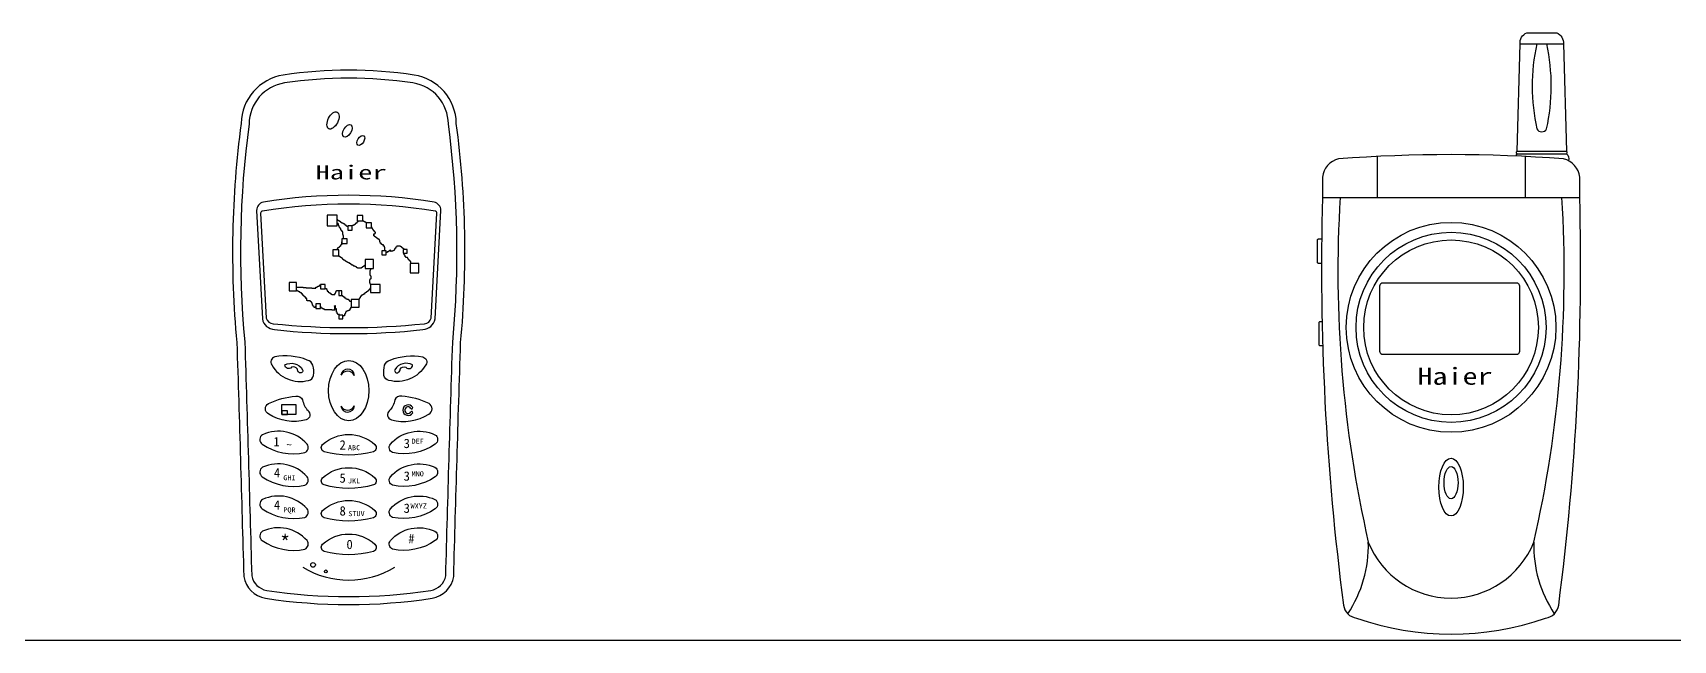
# Model space of a CAD drawing. Header units: inches. Extents: x 8.4 to 50.9, y 14.4 to 39.2.
# Drawn here: x 20.133 to 20.818, y 29.566 to 29.819 of the extents above; entities that cross this region are included whole.
import ezdxf

# ---------------------------------------------------------------- set-up
doc = ezdxf.new("R2010")
doc.units = ezdxf.units.IN
doc.header["$MEASUREMENT"] = 0
doc.layers.add('02', color=2, linetype='Continuous')
doc.layers.add('1', color=1, linetype='Continuous')
doc.styles.add('STYLE2', font='')
doc.styles.get('STYLE2').set_extended_font_data('SimHei')

msp = doc.modelspace()

# ---------------------------------------------------------------- linework, layer by layer
at = {"layer": '02'}
for p, q in [((20.7539, 29.8142), (20.77194, 29.8142)), ((20.7526, 29.76943), (20.77324, 29.76943)), ((20.69415, 29.76728), (20.69415, 29.75021)), ((20.7526, 29.76833), (20.77324, 29.76833)), ((20.75598, 29.76728), (20.75598, 29.75021)), ((20.67134, 29.75021), (20.77878, 29.75021)), ((20.26018, 29.74079), (20.25998, 29.74079)), ((20.25998, 29.7396), (20.26008, 29.7396)), ((20.26008, 29.7396), (20.26008, 29.73941)), ((20.26008, 29.73941), (20.26018, 29.73941)), ((20.26018, 29.74059), (20.26018, 29.74079)), ((20.26048, 29.74059), (20.26018, 29.74059)), ((20.26018, 29.73941), (20.26018, 29.73911)), ((20.26018, 29.73911), (20.26038, 29.73911)), ((20.26038, 29.73911), (20.26038, 29.73862)), ((20.26038, 29.73862), (20.26048, 29.73862)), ((20.26048, 29.74049), (20.26048, 29.74059)), ((20.26068, 29.74049), (20.26048, 29.74049)), ((20.26048, 29.73862), (20.26048, 29.73832)), ((20.26048, 29.73832), (20.26058, 29.73832)), ((20.26058, 29.73832), (20.26058, 29.73802)), ((20.26058, 29.73802), (20.26068, 29.73802)), ((20.26068, 29.74039), (20.26068, 29.74049)), ((20.26087, 29.74039), (20.26068, 29.74039)), ((20.26068, 29.73802), (20.26068, 29.73792)), ((20.26068, 29.73792), (20.26077, 29.73792)), ((20.26077, 29.73792), (20.26077, 29.73783)), ((20.26077, 29.73783), (20.26087, 29.73783)), ((20.26087, 29.7402), (20.26087, 29.74039)), ((20.26107, 29.7402), (20.26087, 29.7402)), ((20.26087, 29.73783), (20.26087, 29.73773)), ((20.26087, 29.73773), (20.26097, 29.73773)), ((20.26097, 29.73773), (20.26097, 29.73753)), ((20.26097, 29.73753), (20.26117, 29.73753)), ((20.26107, 29.7401), (20.26107, 29.7402)), ((20.26117, 29.7401), (20.26107, 29.7401)), ((20.26117, 29.74), (20.26117, 29.7401)), ((20.26147, 29.74), (20.26117, 29.74)), ((20.26117, 29.73753), (20.26117, 29.73723)), ((20.26117, 29.73723), (20.26127, 29.73723)), ((20.26127, 29.73723), (20.26127, 29.73684)), ((20.26127, 29.73684), (20.26137, 29.73684)), ((20.26137, 29.73684), (20.26137, 29.73664)), ((20.26137, 29.73664), (20.26157, 29.73664)), ((20.26147, 29.7397), (20.26147, 29.74)), ((20.26176, 29.7397), (20.26147, 29.7397)), ((20.26157, 29.73664), (20.26157, 29.73634)), ((20.26157, 29.73634), (20.26176, 29.73634)), ((20.26176, 29.7396), (20.26176, 29.7397)), ((20.26186, 29.7396), (20.26176, 29.7396)), ((20.26176, 29.73634), (20.26176, 29.73624)), ((20.26176, 29.73624), (20.26196, 29.73624)), ((20.26186, 29.73951), (20.26186, 29.7396)), ((20.26196, 29.73951), (20.26186, 29.73951)), ((20.26196, 29.73941), (20.26196, 29.73951)), ((20.26236, 29.73941), (20.26196, 29.73941)), ((20.26196, 29.73624), (20.26196, 29.73605)), ((20.26196, 29.73605), (20.26206, 29.73605)), ((20.26206, 29.73605), (20.26206, 29.73585)), ((20.26206, 29.73585), (20.26216, 29.73585)), ((20.26216, 29.73585), (20.26216, 29.73476)), ((20.26216, 29.73476), (20.26226, 29.73476)), ((20.26226, 29.73476), (20.26226, 29.73437)), ((20.26226, 29.73437), (20.26236, 29.73437)), ((20.26236, 29.73931), (20.26236, 29.73941)), ((20.26265, 29.73931), (20.26236, 29.73931)), ((20.26236, 29.73437), (20.26236, 29.73427)), ((20.26236, 29.73427), (20.26246, 29.73427)), ((20.26246, 29.73427), (20.26246, 29.73298)), ((20.26265, 29.73921), (20.26265, 29.73931)), ((20.26295, 29.73921), (20.26265, 29.73921)), ((20.26295, 29.73891), (20.26295, 29.73921)), ((20.26325, 29.73891), (20.26295, 29.73891)), ((20.26325, 29.73881), (20.26325, 29.73891)), ((20.26344, 29.73881), (20.26325, 29.73881)), ((20.26344, 29.73852), (20.26344, 29.73881)), ((20.26384, 29.73852), (20.26344, 29.73852)), ((20.26384, 29.73822), (20.26384, 29.73852)), ((20.26404, 29.73822), (20.26384, 29.73822)), ((20.26404, 29.73812), (20.26404, 29.73822)), ((20.26424, 29.73812), (20.26404, 29.73812)), ((20.26424, 29.73802), (20.26424, 29.73812)), ((20.26433, 29.73802), (20.26424, 29.73802)), ((20.26631, 29.73832), (20.26623, 29.73832)), ((20.26631, 29.73842), (20.26631, 29.73832)), ((20.26651, 29.73842), (20.26631, 29.73842)), ((20.26651, 29.73852), (20.26651, 29.73842)), ((20.26681, 29.73852), (20.26651, 29.73852)), ((20.26681, 29.73862), (20.26681, 29.73852)), ((20.26691, 29.73862), (20.26681, 29.73862)), ((20.26691, 29.73871), (20.26691, 29.73862)), ((20.2673, 29.73871), (20.26691, 29.73871)), ((20.2673, 29.73901), (20.2673, 29.73871)), ((20.2674, 29.73901), (20.2673, 29.73901)), ((20.2674, 29.73911), (20.2674, 29.73901)), ((20.2676, 29.73911), (20.2674, 29.73911)), ((20.2676, 29.73931), (20.2676, 29.73911)), ((20.2677, 29.73931), (20.2676, 29.73931)), ((20.26799, 29.73941), (20.2677, 29.73941)), ((20.2677, 29.73941), (20.2677, 29.73931)), ((20.26799, 29.73951), (20.26799, 29.73941)), ((20.26819, 29.73951), (20.26799, 29.73951)), ((20.26819, 29.7398), (20.26819, 29.73951)), ((20.26839, 29.7398), (20.26819, 29.7398)), ((20.26839, 29.7399), (20.26839, 29.7398)), ((20.26849, 29.7399), (20.26839, 29.7399)), ((20.26849, 29.74), (20.26849, 29.7399)), ((20.26859, 29.74), (20.26849, 29.74)), ((20.26859, 29.7401), (20.26859, 29.74)), ((20.26879, 29.7401), (20.26859, 29.7401)), ((20.26879, 29.7402), (20.26879, 29.7401)), ((20.26888, 29.7402), (20.26879, 29.7402)), ((20.26918, 29.7403), (20.26888, 29.7403)), ((20.26888, 29.7403), (20.26888, 29.7402)), ((20.26918, 29.7404), (20.26918, 29.7403)), ((20.27086, 29.74059), (20.2707, 29.74059)), ((20.27086, 29.74039), (20.27086, 29.74059)), ((20.27096, 29.74039), (20.27086, 29.74039)), ((20.27096, 29.7402), (20.27096, 29.74039)), ((20.27116, 29.7402), (20.27096, 29.7402)), ((20.27116, 29.7401), (20.27116, 29.7402)), ((20.27126, 29.7401), (20.27116, 29.7401)), ((20.27126, 29.74), (20.27126, 29.7401)), ((20.27146, 29.74), (20.27126, 29.74)), ((20.27146, 29.7399), (20.27146, 29.74)), ((20.27165, 29.7399), (20.27146, 29.7399)), ((20.27165, 29.7398), (20.27165, 29.7399)), ((20.27185, 29.7398), (20.27165, 29.7398)), ((20.27185, 29.7397), (20.27185, 29.7398)), ((20.27205, 29.7397), (20.27185, 29.7397)), ((20.27205, 29.7396), (20.27205, 29.7397)), ((20.27209, 29.7396), (20.27205, 29.7396)), ((20.27432, 29.73773), (20.27424, 29.73773)), ((20.27432, 29.73763), (20.27432, 29.73773)), ((20.27452, 29.73763), (20.27432, 29.73763)), ((20.27452, 29.73723), (20.27452, 29.73763)), ((20.27472, 29.73723), (20.27452, 29.73723)), ((20.27472, 29.73703), (20.27472, 29.73723)), ((20.27482, 29.73703), (20.27472, 29.73703)), ((20.27482, 29.73684), (20.27482, 29.73703)), ((20.27492, 29.73684), (20.27482, 29.73684)), ((20.27492, 29.73654), (20.27492, 29.73684)), ((20.27521, 29.73654), (20.27492, 29.73654)), ((20.27521, 29.73634), (20.27521, 29.73654)), ((20.27531, 29.73634), (20.27521, 29.73634)), ((20.27531, 29.73605), (20.27531, 29.73634)), ((20.27551, 29.73605), (20.27531, 29.73605)), ((20.27531, 29.73496), (20.27551, 29.73496)), ((20.27531, 29.73417), (20.27531, 29.73496)), ((20.27551, 29.73595), (20.27551, 29.73605)), ((20.27561, 29.73595), (20.27551, 29.73595)), ((20.27551, 29.73506), (20.27571, 29.73506)), ((20.27551, 29.73496), (20.27551, 29.73506)), ((20.27561, 29.73585), (20.27561, 29.73595)), ((20.27571, 29.73585), (20.27561, 29.73585)), ((20.27571, 29.73575), (20.27571, 29.73585)), ((20.27591, 29.73575), (20.27571, 29.73575)), ((20.27571, 29.73516), (20.27581, 29.73516)), ((20.27571, 29.73506), (20.27571, 29.73516)), ((20.27581, 29.73526), (20.27591, 29.73526)), ((20.27581, 29.73516), (20.27581, 29.73526)), ((20.27591, 29.73526), (20.27591, 29.73575)), ((20.25988, 29.72883), (20.25988, 29.72828)), ((20.26008, 29.72883), (20.25988, 29.72883)), ((20.26008, 29.72903), (20.26008, 29.72883)), ((20.26028, 29.72903), (20.26008, 29.72903)), ((20.26028, 29.72913), (20.26028, 29.72903)), ((20.26058, 29.72913), (20.26028, 29.72913)), ((20.26058, 29.72923), (20.26058, 29.72913)), ((20.26068, 29.72923), (20.26058, 29.72923)), ((20.26068, 29.72942), (20.26068, 29.72923)), ((20.26077, 29.72942), (20.26068, 29.72942)), ((20.26077, 29.72952), (20.26077, 29.72942)), ((20.26087, 29.72952), (20.26077, 29.72952)), ((20.26087, 29.72962), (20.26087, 29.72952)), ((20.26107, 29.72962), (20.26087, 29.72962)), ((20.26107, 29.72992), (20.26107, 29.72962)), ((20.26127, 29.72992), (20.26107, 29.72992)), ((20.26127, 29.73002), (20.26127, 29.72992)), ((20.26137, 29.73002), (20.26127, 29.73002)), ((20.26137, 29.73022), (20.26137, 29.73002)), ((20.26147, 29.73022), (20.26137, 29.73022)), ((20.26147, 29.73041), (20.26147, 29.73022)), ((20.26176, 29.73041), (20.26147, 29.73041)), ((20.26176, 29.7316), (20.26176, 29.73041)), ((20.26186, 29.7316), (20.26176, 29.7316)), ((20.26194, 29.73199), (20.26186, 29.73199)), ((20.26186, 29.73199), (20.26186, 29.7316)), ((20.27541, 29.73417), (20.27531, 29.73417)), ((20.27541, 29.73407), (20.27541, 29.73417)), ((20.27561, 29.73407), (20.27541, 29.73407)), ((20.27561, 29.73387), (20.27561, 29.73407)), ((20.27571, 29.73387), (20.27561, 29.73387)), ((20.27571, 29.73377), (20.27571, 29.73387)), ((20.27591, 29.73377), (20.27571, 29.73377)), ((20.27591, 29.73367), (20.27591, 29.73377)), ((20.2761, 29.73367), (20.27591, 29.73367)), ((20.2761, 29.73348), (20.2761, 29.73367)), ((20.2763, 29.73348), (20.2761, 29.73348)), ((20.2763, 29.73338), (20.2763, 29.73348)), ((20.2764, 29.73338), (20.2763, 29.73338)), ((20.2764, 29.73328), (20.2764, 29.73338)), ((20.2766, 29.73328), (20.2764, 29.73328)), ((20.2766, 29.73308), (20.2766, 29.73328)), ((20.2768, 29.73308), (20.2766, 29.73308)), ((20.2768, 29.73298), (20.2768, 29.73308)), ((20.27719, 29.73298), (20.2768, 29.73298)), ((20.27719, 29.73259), (20.27719, 29.73298)), ((20.27759, 29.73259), (20.27719, 29.73259)), ((20.27759, 29.73229), (20.27759, 29.73259)), ((20.27769, 29.73229), (20.27759, 29.73229)), ((20.27769, 29.7317), (20.27769, 29.73229)), ((20.27789, 29.7317), (20.27769, 29.7317)), ((20.27789, 29.7314), (20.27789, 29.7317)), ((20.27808, 29.7314), (20.27789, 29.7314)), ((20.27808, 29.73091), (20.27808, 29.7314)), ((20.27838, 29.73091), (20.27808, 29.73091)), ((20.27838, 29.73061), (20.27838, 29.73091)), ((20.27878, 29.73061), (20.27838, 29.73061)), ((20.27878, 29.73041), (20.27878, 29.73061)), ((20.27927, 29.73041), (20.27878, 29.73041)), ((20.27927, 29.72992), (20.27927, 29.73041)), ((20.27967, 29.72992), (20.27927, 29.72992)), ((20.27967, 29.72972), (20.27967, 29.72992)), ((20.27976, 29.72972), (20.27967, 29.72972)), ((20.27976, 29.72942), (20.27976, 29.72972)), ((20.27986, 29.72942), (20.27976, 29.72942)), ((20.27986, 29.72791), (20.27986, 29.72942)), ((20.28085, 29.72745), (20.28085, 29.72725)), ((20.28115, 29.72745), (20.28085, 29.72745)), ((20.28115, 29.72755), (20.28115, 29.72745)), ((20.28135, 29.72755), (20.28115, 29.72755)), ((20.28135, 29.72765), (20.28135, 29.72755)), ((20.28145, 29.72765), (20.28135, 29.72765)), ((20.28145, 29.72774), (20.28145, 29.72765)), ((20.28154, 29.72774), (20.28145, 29.72774)), ((20.28154, 29.72784), (20.28154, 29.72774)), ((20.28164, 29.72784), (20.28154, 29.72784)), ((20.28164, 29.72794), (20.28164, 29.72784)), ((20.28184, 29.72794), (20.28164, 29.72794)), ((20.28184, 29.72804), (20.28184, 29.72794)), ((20.28204, 29.72804), (20.28184, 29.72804)), ((20.28204, 29.72814), (20.28204, 29.72804)), ((20.28224, 29.72814), (20.28204, 29.72814)), ((20.28224, 29.72784), (20.28224, 29.72814)), ((20.28234, 29.72784), (20.28224, 29.72784)), ((20.28234, 29.72765), (20.28234, 29.72784)), ((20.28253, 29.72765), (20.28234, 29.72765)), ((20.28253, 29.72774), (20.28253, 29.72765)), ((20.28323, 29.72774), (20.28253, 29.72774)), ((20.28323, 29.72784), (20.28323, 29.72774)), ((20.28342, 29.72784), (20.28323, 29.72784)), ((20.28342, 29.72794), (20.28342, 29.72784)), ((20.28352, 29.72794), (20.28342, 29.72794)), ((20.28352, 29.72804), (20.28352, 29.72794)), ((20.28372, 29.72804), (20.28352, 29.72804)), ((20.28372, 29.72834), (20.28372, 29.72804)), ((20.28382, 29.72834), (20.28372, 29.72834)), ((20.28382, 29.72844), (20.28382, 29.72834)), ((20.28392, 29.72844), (20.28382, 29.72844)), ((20.28392, 29.72873), (20.28392, 29.72844)), ((20.28402, 29.72873), (20.28392, 29.72873)), ((20.28402, 29.72883), (20.28402, 29.72873)), ((20.28412, 29.72883), (20.28402, 29.72883)), ((20.28412, 29.72893), (20.28412, 29.72883)), ((20.28431, 29.72893), (20.28412, 29.72893)), ((20.28431, 29.72923), (20.28431, 29.72893)), ((20.28441, 29.72923), (20.28431, 29.72923)), ((20.28441, 29.72942), (20.28441, 29.72923)), ((20.28471, 29.72942), (20.28441, 29.72942)), ((20.28471, 29.72972), (20.28471, 29.72942)), ((20.28481, 29.72972), (20.28471, 29.72972)), ((20.28481, 29.72982), (20.28481, 29.72972)), ((20.28629, 29.72982), (20.28481, 29.72982)), ((20.28629, 29.72972), (20.28629, 29.72982)), ((20.28659, 29.72972), (20.28629, 29.72972)), ((20.28659, 29.72952), (20.28659, 29.72972)), ((20.28679, 29.72952), (20.28659, 29.72952)), ((20.28679, 29.72942), (20.28679, 29.72952)), ((20.28698, 29.72942), (20.28679, 29.72942)), ((20.28698, 29.72933), (20.28698, 29.72942)), ((20.28708, 29.72933), (20.28698, 29.72933)), ((20.28708, 29.72913), (20.28708, 29.72933)), ((20.28718, 29.72913), (20.28708, 29.72913)), ((20.28718, 29.72903), (20.28718, 29.72913)), ((20.28738, 29.72903), (20.28718, 29.72903)), ((20.28738, 29.72893), (20.28738, 29.72903)), ((20.28758, 29.72893), (20.28738, 29.72893)), ((20.28758, 29.72873), (20.28758, 29.72893)), ((20.28778, 29.72873), (20.28758, 29.72873)), ((20.28778, 29.72863), (20.28778, 29.72873)), ((20.28787, 29.72863), (20.28778, 29.72863)), ((20.28787, 29.72854), (20.28787, 29.72863)), ((20.28807, 29.72854), (20.28787, 29.72854)), ((20.26068, 29.72594), (20.26058, 29.72594)), ((20.26068, 29.72594), (20.26068, 29.72567)), ((20.26068, 29.72567), (20.26097, 29.72567)), ((20.26097, 29.72567), (20.26097, 29.72557)), ((20.26097, 29.72557), (20.26117, 29.72557)), ((20.26117, 29.72557), (20.26117, 29.72547)), ((20.26117, 29.72547), (20.26127, 29.72547)), ((20.26127, 29.72547), (20.26127, 29.72537)), ((20.26127, 29.72537), (20.26137, 29.72537)), ((20.26137, 29.72537), (20.26137, 29.72527)), ((20.26137, 29.72527), (20.26157, 29.72527)), ((20.26157, 29.72527), (20.26157, 29.72518)), ((20.26157, 29.72518), (20.26166, 29.72518)), ((20.26166, 29.72518), (20.26166, 29.72508)), ((20.26166, 29.72508), (20.26176, 29.72508)), ((20.26176, 29.72508), (20.26176, 29.72498)), ((20.26176, 29.72498), (20.26196, 29.72498)), ((20.26196, 29.72498), (20.26196, 29.72488)), ((20.26196, 29.72488), (20.26206, 29.72488)), ((20.26206, 29.72488), (20.26206, 29.72478)), ((20.26206, 29.72478), (20.26216, 29.72478)), ((20.26216, 29.72478), (20.26216, 29.72448)), ((20.26216, 29.72448), (20.26236, 29.72448)), ((20.26236, 29.72448), (20.26236, 29.72438)), ((20.26236, 29.72438), (20.26246, 29.72438)), ((20.26246, 29.72438), (20.26246, 29.72429)), ((20.26246, 29.72429), (20.26255, 29.72429)), ((20.26255, 29.72429), (20.26255, 29.72419)), ((20.26255, 29.72419), (20.26275, 29.72419)), ((20.26275, 29.72419), (20.26275, 29.72409)), ((20.26275, 29.72409), (20.26295, 29.72409)), ((20.26295, 29.72409), (20.26295, 29.72399)), ((20.26295, 29.72399), (20.26315, 29.72399)), ((20.26315, 29.72399), (20.26315, 29.72389)), ((20.26315, 29.72389), (20.26325, 29.72389)), ((20.26325, 29.72389), (20.26325, 29.72379)), ((20.26325, 29.72379), (20.26335, 29.72379)), ((20.26335, 29.72379), (20.26335, 29.72369)), ((20.26335, 29.72369), (20.26354, 29.72369)), ((20.26354, 29.72369), (20.26354, 29.72359)), ((20.26354, 29.72359), (20.26384, 29.72359)), ((20.26384, 29.72359), (20.26384, 29.7235)), ((20.26384, 29.7235), (20.26404, 29.7235)), ((20.26404, 29.7235), (20.26404, 29.7233)), ((20.26404, 29.7233), (20.26424, 29.7233)), ((20.26424, 29.7233), (20.26424, 29.7232)), ((20.26424, 29.7232), (20.26453, 29.7232)), ((20.26453, 29.7232), (20.26453, 29.723)), ((20.26453, 29.723), (20.26493, 29.723)), ((20.26493, 29.723), (20.26493, 29.7228)), ((20.26493, 29.7228), (20.26523, 29.7228)), ((20.26523, 29.7228), (20.26523, 29.7227)), ((20.26523, 29.7227), (20.26542, 29.7227)), ((20.26542, 29.7227), (20.26542, 29.72261)), ((20.26542, 29.72261), (20.26552, 29.72261)), ((20.26552, 29.72261), (20.26552, 29.72251)), ((20.26552, 29.72251), (20.26562, 29.72251)), ((20.26562, 29.72251), (20.26562, 29.72241)), ((20.26562, 29.72241), (20.26592, 29.72241)), ((20.26592, 29.72241), (20.26592, 29.72211)), ((20.26592, 29.72211), (20.26631, 29.72211)), ((20.26631, 29.72211), (20.26631, 29.72201)), ((20.26631, 29.72201), (20.26641, 29.72201)), ((20.26641, 29.72201), (20.26641, 29.72191)), ((20.26641, 29.72191), (20.26661, 29.72191)), ((20.26661, 29.72191), (20.26661, 29.72182)), ((20.26661, 29.72182), (20.26681, 29.72182)), ((20.26681, 29.72182), (20.26681, 29.72172)), ((20.26681, 29.72172), (20.2671, 29.72172)), ((20.2671, 29.72172), (20.2671, 29.72162)), ((20.2671, 29.72162), (20.2673, 29.72162)), ((20.2673, 29.72162), (20.2673, 29.72152)), ((20.2673, 29.72152), (20.2676, 29.72152)), ((20.2676, 29.72152), (20.2676, 29.72132)), ((20.2676, 29.72132), (20.2679, 29.72132)), ((20.2679, 29.72132), (20.2679, 29.72112)), ((20.2679, 29.72112), (20.26809, 29.72112)), ((20.26809, 29.72112), (20.26809, 29.72093)), ((20.26809, 29.72093), (20.26849, 29.72093)), ((20.26849, 29.72093), (20.26849, 29.72083)), ((20.26849, 29.72083), (20.27007, 29.72083)), ((20.27007, 29.72102), (20.27027, 29.72102)), ((20.27007, 29.72083), (20.27007, 29.72102)), ((20.27027, 29.72112), (20.27047, 29.72112)), ((20.27027, 29.72102), (20.27027, 29.72112)), ((20.27047, 29.72122), (20.27066, 29.72122)), ((20.27047, 29.72112), (20.27047, 29.72122)), ((20.27066, 29.72142), (20.27076, 29.72142)), ((20.27066, 29.72122), (20.27066, 29.72142)), ((20.27076, 29.72152), (20.27116, 29.72152)), ((20.27076, 29.72142), (20.27076, 29.72152)), ((20.27116, 29.72182), (20.27146, 29.72182)), ((20.27116, 29.72152), (20.27116, 29.72182)), ((20.27146, 29.72191), (20.27156, 29.72191)), ((20.27146, 29.72182), (20.27146, 29.72191)), ((20.27156, 29.72201), (20.27161, 29.72201)), ((20.27156, 29.72191), (20.27156, 29.72201)), ((20.27383, 29.72056), (20.27383, 29.72004)), ((20.28046, 29.72715), (20.28039, 29.72715)), ((20.28046, 29.72725), (20.28046, 29.72715)), ((20.28085, 29.72725), (20.28046, 29.72725)), ((20.28797, 29.72626), (20.28797, 29.72689)), ((20.28807, 29.72626), (20.28797, 29.72626)), ((20.28807, 29.72616), (20.28807, 29.72626)), ((20.28817, 29.72616), (20.28807, 29.72616)), ((20.28817, 29.72597), (20.28817, 29.72616)), ((20.28827, 29.72597), (20.28817, 29.72597)), ((20.28827, 29.72577), (20.28827, 29.72597)), ((20.28837, 29.72577), (20.28827, 29.72577)), ((20.28837, 29.72547), (20.28837, 29.72577)), ((20.28847, 29.72547), (20.28837, 29.72547)), ((20.28847, 29.72537), (20.28847, 29.72547)), ((20.28857, 29.72537), (20.28847, 29.72537)), ((20.28857, 29.72527), (20.28857, 29.72537)), ((20.28867, 29.72527), (20.28857, 29.72527)), ((20.28867, 29.72518), (20.28867, 29.72527)), ((20.28906, 29.72518), (20.28867, 29.72518)), ((20.28906, 29.72508), (20.28906, 29.72518)), ((20.28926, 29.72508), (20.28906, 29.72508)), ((20.28926, 29.72498), (20.28926, 29.72508)), ((20.28946, 29.72498), (20.28926, 29.72498)), ((20.28946, 29.72468), (20.28946, 29.72498)), ((20.28956, 29.72468), (20.28946, 29.72468)), ((20.28956, 29.72438), (20.28956, 29.72468)), ((20.28975, 29.72438), (20.28956, 29.72438)), ((20.28975, 29.72429), (20.28975, 29.72438)), ((20.28985, 29.72429), (20.28975, 29.72429)), ((20.28985, 29.72409), (20.28985, 29.72429)), ((20.29005, 29.72409), (20.28985, 29.72409)), ((20.29005, 29.72389), (20.29005, 29.72409)), ((20.29025, 29.72389), (20.29005, 29.72389)), ((20.29025, 29.72379), (20.29025, 29.72389)), ((20.29035, 29.72379), (20.29025, 29.72379)), ((20.29035, 29.7235), (20.29035, 29.72379)), ((20.29055, 29.7235), (20.29035, 29.7235)), ((20.29055, 29.7234), (20.29055, 29.7235)), ((20.29064, 29.7234), (20.29055, 29.7234)), ((20.29064, 29.7231), (20.29064, 29.7234)), ((20.29074, 29.7231), (20.29064, 29.7231)), ((20.29074, 29.7226), (20.29074, 29.7231)), ((20.27353, 29.71579), (20.27343, 29.71579)), ((20.27343, 29.71579), (20.27343, 29.7146)), ((20.27343, 29.7146), (20.27353, 29.7146)), ((20.27353, 29.71954), (20.27353, 29.71786)), ((20.27363, 29.71954), (20.27353, 29.71954)), ((20.27353, 29.71786), (20.27363, 29.71786)), ((20.27353, 29.71598), (20.27353, 29.71579)), ((20.27363, 29.71598), (20.27353, 29.71598)), ((20.27353, 29.7146), (20.27353, 29.71421)), ((20.27353, 29.71421), (20.27363, 29.71421)), ((20.27363, 29.71974), (20.27363, 29.71954)), ((20.27373, 29.71974), (20.27363, 29.71974)), ((20.27363, 29.71786), (20.27363, 29.71776)), ((20.27363, 29.71776), (20.27373, 29.71776)), ((20.27363, 29.71608), (20.27363, 29.71598)), ((20.27383, 29.71608), (20.27363, 29.71608)), ((20.27363, 29.71421), (20.27363, 29.71411)), ((20.27363, 29.71411), (20.27373, 29.71411)), ((20.27373, 29.72004), (20.27373, 29.71974)), ((20.27383, 29.72004), (20.27373, 29.72004)), ((20.27373, 29.71776), (20.27373, 29.71766)), ((20.27373, 29.71766), (20.27383, 29.71766)), ((20.27373, 29.71411), (20.27373, 29.71401)), ((20.27373, 29.71401), (20.274, 29.71401)), ((20.27383, 29.71766), (20.27383, 29.71737)), ((20.27383, 29.71737), (20.27393, 29.71737)), ((20.27383, 29.71618), (20.27383, 29.71608)), ((20.27393, 29.71618), (20.27383, 29.71618)), ((20.27393, 29.71737), (20.27393, 29.71727)), ((20.27393, 29.71727), (20.27403, 29.71727)), ((20.27393, 29.71628), (20.27393, 29.71618)), ((20.27403, 29.71628), (20.27393, 29.71628)), ((20.274, 29.71401), (20.274, 29.71384)), ((20.27403, 29.71727), (20.27403, 29.71628)), ((20.24298, 29.71282), (20.24525, 29.71282)), ((20.24317, 29.71134), (20.24298, 29.71134)), ((20.24317, 29.71124), (20.24317, 29.71134)), ((20.24337, 29.71124), (20.24317, 29.71124)), ((20.24337, 29.71114), (20.24337, 29.71124)), ((20.24366, 29.71114), (20.24337, 29.71114)), ((20.24366, 29.71094), (20.24366, 29.71114)), ((20.24396, 29.71094), (20.24366, 29.71094)), ((20.24396, 29.71085), (20.24396, 29.71094)), ((20.24436, 29.71085), (20.24396, 29.71085)), ((20.24436, 29.71065), (20.24436, 29.71085)), ((20.24455, 29.71065), (20.24436, 29.71065)), ((20.24455, 29.71045), (20.24455, 29.71065)), ((20.24475, 29.71045), (20.24455, 29.71045)), ((20.24475, 29.71035), (20.24475, 29.71045)), ((20.24485, 29.71035), (20.24475, 29.71035)), ((20.24485, 29.71025), (20.24485, 29.71035)), ((20.24515, 29.71025), (20.24485, 29.71025)), ((20.24515, 29.70996), (20.24515, 29.71025)), ((20.24525, 29.70996), (20.24515, 29.70996)), ((20.24525, 29.71282), (20.24525, 29.71272)), ((20.24525, 29.71272), (20.24574, 29.71272)), ((20.24525, 29.70986), (20.24525, 29.70996)), ((20.24554, 29.70986), (20.24525, 29.70986)), ((20.24554, 29.70946), (20.24554, 29.70986)), ((20.24574, 29.70946), (20.24554, 29.70946)), ((20.24574, 29.71272), (20.24574, 29.71262)), ((20.24574, 29.71262), (20.24703, 29.71262)), ((20.24574, 29.70926), (20.24574, 29.70946)), ((20.24594, 29.70926), (20.24574, 29.70926)), ((20.24594, 29.70917), (20.24594, 29.70926)), ((20.24604, 29.70917), (20.24594, 29.70917)), ((20.24604, 29.70897), (20.24604, 29.70917)), ((20.24623, 29.70897), (20.24604, 29.70897)), ((20.24623, 29.70877), (20.24623, 29.70897)), ((20.24643, 29.70877), (20.24623, 29.70877)), ((20.24643, 29.70857), (20.24643, 29.70877)), ((20.24683, 29.70857), (20.24643, 29.70857)), ((20.24683, 29.70808), (20.24683, 29.70857)), ((20.24722, 29.70808), (20.24683, 29.70808)), ((20.24703, 29.71262), (20.24703, 29.71253)), ((20.24703, 29.71253), (20.24821, 29.71253)), ((20.24722, 29.70749), (20.24722, 29.70808)), ((20.24732, 29.70749), (20.24722, 29.70749)), ((20.24732, 29.70719), (20.24732, 29.70749)), ((20.24742, 29.70719), (20.24732, 29.70719)), ((20.24742, 29.70709), (20.24742, 29.70719)), ((20.24762, 29.70709), (20.24742, 29.70709)), ((20.24762, 29.70699), (20.24762, 29.70709)), ((20.24861, 29.70699), (20.24762, 29.70699)), ((20.24821, 29.71253), (20.24821, 29.71243)), ((20.24821, 29.71243), (20.2494, 29.71243)), ((20.24861, 29.70689), (20.24861, 29.70699)), ((20.24881, 29.70689), (20.24861, 29.70689)), ((20.24881, 29.70679), (20.24881, 29.70689)), ((20.2494, 29.71243), (20.2494, 29.71233)), ((20.2494, 29.71233), (20.25098, 29.71233)), ((20.25098, 29.71243), (20.25108, 29.71243)), ((20.25098, 29.71233), (20.25098, 29.71243)), ((20.25108, 29.71272), (20.25138, 29.71272)), ((20.25108, 29.71243), (20.25108, 29.71272)), ((20.25138, 29.71282), (20.25148, 29.71282)), ((20.25138, 29.71272), (20.25138, 29.71282)), ((20.25148, 29.71292), (20.25167, 29.71292)), ((20.25148, 29.71282), (20.25148, 29.71292)), ((20.25167, 29.71302), (20.25187, 29.71302)), ((20.25167, 29.71292), (20.25167, 29.71302)), ((20.25187, 29.71312), (20.25207, 29.71312)), ((20.25187, 29.71302), (20.25187, 29.71312)), ((20.25207, 29.71322), (20.25237, 29.71322)), ((20.25207, 29.71312), (20.25207, 29.71322)), ((20.25237, 29.71332), (20.25256, 29.71332)), ((20.25237, 29.71322), (20.25237, 29.71332)), ((20.25256, 29.71351), (20.25266, 29.71351)), ((20.25256, 29.71332), (20.25256, 29.71351)), ((20.25266, 29.71371), (20.25302, 29.71371)), ((20.25266, 29.71351), (20.25266, 29.71371)), ((20.25498, 29.71223), (20.25533, 29.71223)), ((20.25533, 29.71223), (20.25533, 29.71213)), ((20.25533, 29.71213), (20.25543, 29.71213)), ((20.25543, 29.71213), (20.25543, 29.71183)), ((20.25543, 29.71183), (20.25563, 29.71183)), ((20.25563, 29.71183), (20.25563, 29.71154)), ((20.25563, 29.71154), (20.25573, 29.71154)), ((20.25573, 29.71154), (20.25573, 29.71134)), ((20.25573, 29.71134), (20.25583, 29.71134)), ((20.25583, 29.71134), (20.25583, 29.71114)), ((20.25583, 29.71114), (20.25603, 29.71114)), ((20.25603, 29.71114), (20.25603, 29.71104)), ((20.25603, 29.71104), (20.25613, 29.71104)), ((20.25613, 29.71104), (20.25613, 29.71094)), ((20.25613, 29.71094), (20.25622, 29.71094)), ((20.25622, 29.71094), (20.25622, 29.71065)), ((20.25622, 29.71065), (20.25652, 29.71065)), ((20.25652, 29.71065), (20.25652, 29.71055)), ((20.25652, 29.71055), (20.25662, 29.71055)), ((20.25662, 29.71055), (20.25662, 29.71045)), ((20.25662, 29.71045), (20.25682, 29.71045)), ((20.25682, 29.71045), (20.25682, 29.71035)), ((20.25682, 29.71035), (20.25702, 29.71035)), ((20.25702, 29.71035), (20.25702, 29.71025)), ((20.25702, 29.71025), (20.25711, 29.71025)), ((20.25711, 29.71025), (20.25711, 29.71015)), ((20.25711, 29.71015), (20.25731, 29.71015)), ((20.25731, 29.71015), (20.25731, 29.70986)), ((20.25731, 29.70986), (20.25771, 29.70986)), ((20.25771, 29.70986), (20.25771, 29.70976)), ((20.25771, 29.70976), (20.2585, 29.70976)), ((20.2585, 29.70976), (20.2585, 29.70966)), ((20.2585, 29.70966), (20.25899, 29.70966)), ((20.25899, 29.71006), (20.25929, 29.71006)), ((20.25899, 29.70966), (20.25899, 29.71006)), ((20.25929, 29.71035), (20.25939, 29.71035)), ((20.25929, 29.71006), (20.25929, 29.71035)), ((20.25939, 29.71085), (20.25949, 29.71085)), ((20.25939, 29.71035), (20.25939, 29.71085)), ((20.25949, 29.71114), (20.25959, 29.71114)), ((20.25949, 29.71085), (20.25949, 29.71114)), ((20.25959, 29.71134), (20.26077, 29.71134)), ((20.25959, 29.71114), (20.25959, 29.71134)), ((20.26077, 29.71134), (20.26077, 29.71127)), ((20.26182, 29.70936), (20.26196, 29.70936)), ((20.26196, 29.70936), (20.26196, 29.70926)), ((20.26196, 29.70926), (20.26206, 29.70926)), ((20.26206, 29.70926), (20.26206, 29.70917)), ((20.26206, 29.70917), (20.26216, 29.70917)), ((20.26216, 29.70917), (20.26216, 29.70907)), ((20.26216, 29.70907), (20.26226, 29.70907)), ((20.26226, 29.70907), (20.26226, 29.70897)), ((20.26226, 29.70897), (20.26246, 29.70897)), ((20.26246, 29.70897), (20.26246, 29.70887)), ((20.26246, 29.70887), (20.26265, 29.70887)), ((20.26265, 29.70887), (20.26265, 29.70877)), ((20.26265, 29.70877), (20.26295, 29.70877)), ((20.26295, 29.70877), (20.26295, 29.70867)), ((20.26295, 29.70867), (20.26305, 29.70867)), ((20.26305, 29.70867), (20.26305, 29.70837)), ((20.26305, 29.70837), (20.26325, 29.70837)), ((20.26325, 29.70837), (20.26325, 29.70828)), ((20.26325, 29.70828), (20.26335, 29.70828)), ((20.26335, 29.70828), (20.26335, 29.70818)), ((20.26335, 29.70818), (20.26344, 29.70818)), ((20.26344, 29.70818), (20.26344, 29.70808)), ((20.26344, 29.70808), (20.26364, 29.70808)), ((20.26364, 29.70808), (20.26364, 29.70788)), ((20.26364, 29.70788), (20.26414, 29.70788)), ((20.26414, 29.70788), (20.26414, 29.70778)), ((20.26414, 29.70778), (20.26473, 29.70778)), ((20.26473, 29.70778), (20.26473, 29.70749)), ((20.26473, 29.70749), (20.26483, 29.70749)), ((20.26483, 29.70749), (20.26483, 29.70729)), ((20.26483, 29.70729), (20.26493, 29.70729)), ((20.26493, 29.70729), (20.26493, 29.70709)), ((20.26493, 29.70709), (20.26523, 29.70709)), ((20.26523, 29.70709), (20.26523, 29.70689)), ((20.26523, 29.70689), (20.26532, 29.70689)), ((20.26532, 29.70689), (20.26532, 29.70669)), ((20.26908, 29.70778), (20.26898, 29.70778)), ((20.26898, 29.70778), (20.26898, 29.70763)), ((20.26908, 29.70788), (20.26908, 29.70778)), ((20.26918, 29.70788), (20.26908, 29.70788)), ((20.26918, 29.70798), (20.26918, 29.70788)), ((20.26928, 29.70798), (20.26918, 29.70798)), ((20.26928, 29.70818), (20.26928, 29.70798)), ((20.26938, 29.70818), (20.26928, 29.70818)), ((20.26938, 29.70837), (20.26938, 29.70818)), ((20.26958, 29.70837), (20.26938, 29.70837)), ((20.26958, 29.70867), (20.26958, 29.70837)), ((20.26977, 29.70867), (20.26958, 29.70867)), ((20.26977, 29.70907), (20.26977, 29.70867)), ((20.27007, 29.70907), (20.26977, 29.70907)), ((20.27007, 29.70936), (20.27007, 29.70907)), ((20.27037, 29.70936), (20.27007, 29.70936)), ((20.27037, 29.70946), (20.27037, 29.70936)), ((20.27057, 29.70946), (20.27037, 29.70946)), ((20.27057, 29.70956), (20.27057, 29.70946)), ((20.27076, 29.70956), (20.27057, 29.70956)), ((20.27076, 29.70966), (20.27076, 29.70956)), ((20.27086, 29.70966), (20.27076, 29.70966)), ((20.27086, 29.70976), (20.27086, 29.70966)), ((20.27096, 29.70976), (20.27086, 29.70976)), ((20.27096, 29.70986), (20.27096, 29.70976)), ((20.27136, 29.70986), (20.27096, 29.70986)), ((20.27136, 29.71025), (20.27136, 29.70986)), ((20.27165, 29.71025), (20.27136, 29.71025)), ((20.27165, 29.71045), (20.27165, 29.71025)), ((20.27185, 29.71045), (20.27165, 29.71045)), ((20.27185, 29.71055), (20.27185, 29.71045)), ((20.27205, 29.71055), (20.27185, 29.71055)), ((20.27205, 29.71065), (20.27205, 29.71055)), ((20.27225, 29.71065), (20.27205, 29.71065)), ((20.27225, 29.71085), (20.27225, 29.71065)), ((20.27245, 29.71085), (20.27225, 29.71085)), ((20.27245, 29.71094), (20.27245, 29.71085)), ((20.27254, 29.71094), (20.27245, 29.71094)), ((20.27254, 29.71104), (20.27254, 29.71094)), ((20.27284, 29.71104), (20.27254, 29.71104)), ((20.27284, 29.71134), (20.27284, 29.71104)), ((20.27304, 29.71134), (20.27284, 29.71134)), ((20.27304, 29.71144), (20.27304, 29.71134)), ((20.27314, 29.71144), (20.27304, 29.71144)), ((20.27314, 29.71154), (20.27314, 29.71144)), ((20.27324, 29.71154), (20.27314, 29.71154)), ((20.27324, 29.71174), (20.27324, 29.71154)), ((20.27334, 29.71174), (20.27324, 29.71174)), ((20.27363, 29.71183), (20.27334, 29.71183)), ((20.27334, 29.71183), (20.27334, 29.71174)), ((20.27363, 29.71213), (20.27363, 29.71183)), ((20.27373, 29.71213), (20.27363, 29.71213)), ((20.27386, 29.71223), (20.27373, 29.71223)), ((20.27373, 29.71223), (20.27373, 29.71213)), ((20.24891, 29.70679), (20.24881, 29.70679)), ((20.24891, 29.70669), (20.24891, 29.70679)), ((20.249, 29.70669), (20.24891, 29.70669)), ((20.249, 29.7066), (20.249, 29.70669)), ((20.2491, 29.7066), (20.249, 29.7066)), ((20.2491, 29.7065), (20.2491, 29.7066)), ((20.2494, 29.7065), (20.2491, 29.7065)), ((20.2494, 29.7062), (20.2494, 29.7065)), ((20.2495, 29.7062), (20.2494, 29.7062)), ((20.2495, 29.70581), (20.2495, 29.7062)), ((20.2496, 29.70581), (20.2495, 29.70581)), ((20.2496, 29.70551), (20.2496, 29.70581)), ((20.2497, 29.70551), (20.2496, 29.70551)), ((20.2497, 29.70531), (20.2497, 29.70551)), ((20.2498, 29.70531), (20.2497, 29.70531)), ((20.2498, 29.70511), (20.2498, 29.70531)), ((20.24989, 29.70511), (20.2498, 29.70511)), ((20.24989, 29.70482), (20.24989, 29.70511)), ((20.25009, 29.70482), (20.24989, 29.70482)), ((20.25009, 29.70462), (20.25009, 29.70482)), ((20.25039, 29.70462), (20.25009, 29.70462)), ((20.25039, 29.70432), (20.25039, 29.70462)), ((20.25069, 29.70432), (20.25039, 29.70432)), ((20.251, 29.70452), (20.25069, 29.70452)), ((20.25069, 29.70452), (20.25069, 29.70432)), ((20.25316, 29.70462), (20.25297, 29.70462)), ((20.25316, 29.70442), (20.25316, 29.70462)), ((20.25326, 29.70442), (20.25316, 29.70442)), ((20.25326, 29.70422), (20.25326, 29.70442)), ((20.25346, 29.70422), (20.25326, 29.70422)), ((20.25346, 29.70403), (20.25346, 29.70422)), ((20.25385, 29.70403), (20.25346, 29.70403)), ((20.25385, 29.70373), (20.25385, 29.70403)), ((20.25425, 29.70373), (20.25385, 29.70373)), ((20.25425, 29.70363), (20.25425, 29.70373)), ((20.25464, 29.70363), (20.25425, 29.70363)), ((20.25464, 29.70333), (20.25464, 29.70363)), ((20.25731, 29.70333), (20.25464, 29.70333)), ((20.25731, 29.70324), (20.25731, 29.70333)), ((20.25771, 29.70324), (20.25731, 29.70324)), ((20.25771, 29.70314), (20.25771, 29.70324)), ((20.25899, 29.70314), (20.25771, 29.70314)), ((20.25889, 29.70492), (20.25889, 29.70333)), ((20.25889, 29.70482), (20.25889, 29.70492)), ((20.25899, 29.70482), (20.25889, 29.70482)), ((20.25889, 29.70333), (20.25899, 29.70333)), ((20.25899, 29.70492), (20.25899, 29.70482)), ((20.25929, 29.70492), (20.25899, 29.70492)), ((20.25899, 29.70333), (20.25899, 29.70314)), ((20.25929, 29.70373), (20.25929, 29.70492)), ((20.25959, 29.70373), (20.25929, 29.70373)), ((20.25959, 29.70235), (20.25959, 29.70373)), ((20.25988, 29.70235), (20.25959, 29.70235)), ((20.25988, 29.70195), (20.25988, 29.70235)), ((20.25998, 29.70195), (20.25988, 29.70195)), ((20.25998, 29.70175), (20.25998, 29.70195)), ((20.26008, 29.70175), (20.25998, 29.70175)), ((20.26008, 29.70165), (20.26008, 29.70175)), ((20.26028, 29.70165), (20.26008, 29.70165)), ((20.26028, 29.70136), (20.26028, 29.70165)), ((20.26087, 29.70136), (20.26028, 29.70136)), ((20.26087, 29.70109), (20.26087, 29.70136)), ((20.26255, 29.70067), (20.26233, 29.70067)), ((20.26255, 29.70077), (20.26255, 29.70067)), ((20.26265, 29.70077), (20.26255, 29.70077)), ((20.26265, 29.70086), (20.26265, 29.70077)), ((20.26295, 29.70086), (20.26265, 29.70086)), ((20.26295, 29.70116), (20.26295, 29.70086)), ((20.26305, 29.70116), (20.26295, 29.70116)), ((20.26305, 29.70156), (20.26305, 29.70116)), ((20.26325, 29.70156), (20.26305, 29.70156)), ((20.26325, 29.70195), (20.26325, 29.70156)), ((20.26335, 29.70195), (20.26325, 29.70195)), ((20.26335, 29.70225), (20.26335, 29.70195)), ((20.26344, 29.70225), (20.26335, 29.70225)), ((20.26344, 29.70235), (20.26344, 29.70225)), ((20.26354, 29.70235), (20.26344, 29.70235)), ((20.26354, 29.70254), (20.26354, 29.70235)), ((20.26374, 29.70254), (20.26354, 29.70254)), ((20.26374, 29.70264), (20.26374, 29.70254)), ((20.26404, 29.70264), (20.26374, 29.70264)), ((20.26404, 29.70274), (20.26404, 29.70264)), ((20.26424, 29.70274), (20.26404, 29.70274)), ((20.26424, 29.70284), (20.26424, 29.70274)), ((20.26443, 29.70284), (20.26424, 29.70284)), ((20.26443, 29.70294), (20.26443, 29.70284)), ((20.26463, 29.70294), (20.26443, 29.70294)), ((20.26463, 29.70304), (20.26463, 29.70294)), ((20.26513, 29.70304), (20.26463, 29.70304)), ((20.26513, 29.70343), (20.26513, 29.70304)), ((20.26542, 29.70343), (20.26513, 29.70343)), ((20.26532, 29.70669), (20.26542, 29.70669)), ((20.26542, 29.70393), (20.26542, 29.70343)), ((20.26552, 29.70393), (20.26542, 29.70393)), ((20.26603, 29.70413), (20.26552, 29.70413)), ((20.26552, 29.70413), (20.26552, 29.70393)), ((20.26603, 29.70443), (20.26603, 29.70413))]:
    msp.add_line(p, q, dxfattribs=at)
for points in [[(20.75233, 29.76744, -0.203168), (20.7526, 29.76833, -0.407887), (20.7526, 29.76943), (20.7539, 29.8142, -0.336118), (20.75666, 29.81883), (20.76918, 29.81883, -0.336118), (20.77194, 29.8142), (20.77324, 29.76943, -0.407887), (20.77324, 29.76833, -0.299906), (20.77413, 29.7655)], [(20.76084, 29.8142, 0.109075), (20.76088, 29.77878, 0.603356), (20.76496, 29.77878, 0.109075), (20.765, 29.8142, 0.109075)], [(20.77878, 29.74791), (20.77878, 29.75862, 0.315969), (20.77207, 29.76628, 0.037305), (20.67805, 29.76628, 0.315969), (20.67134, 29.75862), (20.67134, 29.75021, 0.039061), (20.68012, 29.58017, 0.329679), (20.68557, 29.57467, 0.168527), (20.76456, 29.57467, 0.329679), (20.77001, 29.58017, 0.039061), (20.77878, 29.75021)], [(20.67096, 29.72268), (20.66975, 29.72268, -0.414214), (20.6693, 29.72314), (20.6693, 29.7324, -0.414214), (20.66975, 29.73286), (20.67102, 29.73286)], [(20.67146, 29.68826), (20.67045, 29.68826, -0.414214), (20.66999, 29.68871), (20.66999, 29.69798, -0.414214), (20.67045, 29.69844), (20.6712, 29.69844)]]:
    msp.add_lwpolyline(points, format="xyb", dxfattribs=at)
for points in [[(20.22999, 29.58298, 0.07516), (20.29955, 29.58298, 0.31971), (20.3086, 29.59205, -0.001145), (20.31148, 29.68963, 0.057334), (20.30968, 29.78106, 0.364898), (20.29209, 29.80122, 0.073997), (20.23744, 29.80122, 0.364898), (20.21986, 29.78106, 0.057334), (20.21805, 29.68963, -0.001145), (20.22093, 29.59205, 0.31971)], [(20.23051, 29.58625, 0.075092), (20.29902, 29.58625, 0.311314), (20.30529, 29.59239, -0.001143), (20.30817, 29.68984, 0.057527), (20.30636, 29.78082, 0.367766), (20.2916, 29.79794, 0.073969), (20.23794, 29.79794, 0.367766), (20.22317, 29.78082, 0.057527), (20.22136, 29.68984, -0.001143), (20.22424, 29.59239, 0.311314)], [(20.29574, 29.69504, 0.340352), (20.30082, 29.69951), (20.30324, 29.7448, 0.363606), (20.30041, 29.7482, 0.081011), (20.22912, 29.7482, 0.363606), (20.22629, 29.7448), (20.22871, 29.69951, 0.340352), (20.23379, 29.69504, 0.053266)], [(20.29636, 29.69752, 0.330804), (20.29918, 29.69984), (20.30158, 29.74361, 0.346449), (20.30082, 29.7445, 0.079084), (20.22872, 29.7445, 0.346449), (20.22795, 29.74361), (20.23035, 29.69984, 0.330804), (20.23317, 29.69752, 0.051967)], [(20.6953, 29.71325, -0.414214), (20.69667, 29.71462), (20.7523, 29.71462, -0.414214), (20.75367, 29.71325), (20.75367, 29.68598, -0.414214), (20.7523, 29.68461), (20.69667, 29.68461, -0.414214), (20.6953, 29.68598)], [(20.2498, 29.68024, 0.247731), (20.24746, 29.68236, 0.140148), (20.23387, 29.68366, 0.532914), (20.23261, 29.68031, 0.338714), (20.24801, 29.67387, 0.303695), (20.25007, 29.67588, 0.09862)], [(20.24549, 29.67832, -0.856784), (20.24399, 29.67725, -0.302982), (20.24333, 29.67855, 0.395228), (20.24089, 29.67935, -0.689986), (20.23809, 29.68031, -0.404671)], [(20.27973, 29.68024, -0.247731), (20.28207, 29.68236, -0.140148), (20.29566, 29.68366, -0.532914), (20.29693, 29.68031, -0.338714), (20.28153, 29.67387, -0.303695), (20.27946, 29.67588, -0.09862)], [(20.28404, 29.67832, 0.856784), (20.28554, 29.67725, 0.302982), (20.2862, 29.67855, -0.395228), (20.28864, 29.67935, 0.689986), (20.29144, 29.68031, 0.404671)], [(20.23124, 29.66423, -0.085441), (20.24264, 29.66731, -0.375195), (20.24551, 29.66569, 0.153958), (20.24776, 29.66125, -0.610202), (20.24697, 29.65744, -0.212365), (20.23135, 29.65984, -0.609117)], [(20.29829, 29.66423, 0.085441), (20.2869, 29.66731, 0.375195), (20.28402, 29.66569, -0.153958), (20.28177, 29.66125, 0.610202), (20.28256, 29.65744, 0.212365), (20.29818, 29.65984, 0.609117)], [(20.24648, 29.64373, 0.47638), (20.24739, 29.6473, 0.328598), (20.22877, 29.65122, 0.549682), (20.22865, 29.6473, 0.203628)], [(20.28305, 29.64373, -0.47638), (20.28214, 29.6473, -0.328598), (20.30076, 29.65122, -0.549682), (20.30088, 29.6473, -0.203628)], [(20.27573, 29.64706, -0.522306), (20.27509, 29.64408, -0.135623), (20.25444, 29.64408, -0.522306), (20.25381, 29.64706, -0.387258)], [(20.24648, 29.63012, 0.47638), (20.24739, 29.63368, 0.328598), (20.22877, 29.63761, 0.549682), (20.22865, 29.63368, 0.203628)], [(20.28305, 29.63012, -0.47638), (20.28214, 29.63368, -0.328598), (20.30076, 29.63761, -0.549682), (20.30088, 29.63368, -0.203628)], [(20.27573, 29.63322, -0.522306), (20.27509, 29.63024, -0.135623), (20.25444, 29.63024, -0.522306), (20.25381, 29.63322, -0.387258)], [(20.24648, 29.61671, 0.47638), (20.24739, 29.62028, 0.328598), (20.22877, 29.6242, 0.549682), (20.22865, 29.62028, 0.203628)], [(20.28305, 29.61671, -0.47638), (20.28214, 29.62028, -0.328598), (20.30076, 29.6242, -0.549682), (20.30088, 29.62028, -0.203628)], [(20.27573, 29.61954, -0.522306), (20.27509, 29.61655, -0.135623), (20.25444, 29.61655, -0.522306), (20.25381, 29.61954, -0.387258)], [(20.24648, 29.60346, 0.47638), (20.24739, 29.60703, 0.328598), (20.22877, 29.61095, 0.549682), (20.22865, 29.60703, 0.203628)], [(20.28305, 29.60346, -0.47638), (20.28214, 29.60703, -0.328598), (20.30076, 29.61095, -0.549682), (20.30088, 29.60703, -0.203628)], [(20.27573, 29.60554, -0.522306), (20.27509, 29.60256, -0.135623), (20.25444, 29.60256, -0.522306), (20.25381, 29.60554, -0.387258)]]:
    msp.add_lwpolyline(points, format="xyb", close=True, dxfattribs=at)
for points in [[(20.2557, 29.7383), (20.25998, 29.7383), (20.25998, 29.74279), (20.2557, 29.74279)], [(20.26824, 29.7404), (20.2707, 29.7404), (20.2707, 29.74271), (20.26824, 29.74271)], [(20.26433, 29.73658), (20.26623, 29.73658), (20.26623, 29.73839), (20.26433, 29.73839)], [(20.27209, 29.73754), (20.27424, 29.73754), (20.27424, 29.73965), (20.27209, 29.73965)], [(20.25818, 29.72588), (20.26058, 29.72588), (20.26058, 29.72828), (20.25818, 29.72828)], [(20.26194, 29.73097), (20.26405, 29.73097), (20.26405, 29.73298), (20.26194, 29.73298)], [(20.27855, 29.72627), (20.28039, 29.72627), (20.28039, 29.72791), (20.27855, 29.72791)], [(20.28753, 29.72689), (20.28916, 29.72689), (20.28916, 29.72852), (20.28753, 29.72852)], [(20.27161, 29.72056), (20.27508, 29.72056), (20.27508, 29.72423), (20.27161, 29.72423)], [(20.29039, 29.71873), (20.29406, 29.71873), (20.29406, 29.7226), (20.29039, 29.7226)], [(20.23992, 29.71127), (20.24298, 29.71127), (20.24298, 29.71476), (20.23992, 29.71476)], [(20.25302, 29.71199), (20.25498, 29.71199), (20.25498, 29.71381), (20.25302, 29.71381)], [(20.27386, 29.71057), (20.27794, 29.71057), (20.27794, 29.71384), (20.27386, 29.71384)], [(20.26058, 29.70923), (20.26182, 29.70923), (20.26182, 29.71127), (20.26058, 29.71127)], [(20.26917, 29.70763), (20.26582, 29.70763), (20.26582, 29.70443), (20.26917, 29.70443)], [(20.251, 29.70385), (20.25297, 29.70385), (20.25297, 29.70574), (20.251, 29.70574)], [(20.26066, 29.69949), (20.26233, 29.69949), (20.26233, 29.70109), (20.26066, 29.70109)], [(20.2369, 29.66387), (20.24264, 29.66387), (20.24264, 29.65968), (20.2369, 29.65968)], [(20.2369, 29.65968), (20.23919, 29.65968), (20.23919, 29.6612), (20.2369, 29.6612)]]:
    msp.add_lwpolyline(points, close=True, dxfattribs=at)
for centre, radius in [((20.72506, 29.69599), 0.04377), ((20.72506, 29.69599), 0.03967), ((20.72506, 29.69599), 0.03647), ((20.24986, 29.59691), 0.000964), ((20.25522, 29.59421), 0.000597)]:
    msp.add_circle(centre, radius, dxfattribs=at)
for centre, radius, start, end in [((21.18724, 29.7193), 0.50942, 176.52087, 192.80866), ((20.26289, 29.7193), 0.50942, 347.19134, 3.47913), ((20.26434, 29.67576), 0.00283, 4.38781, 173.20202), ((20.26431, 29.67447), 0.00322, 27.75842, 149.83141), ((20.26431, 29.66472), 0.00322, 210.16859, 332.24158), ((20.26434, 29.66344), 0.00283, 186.79798, 355.61219), ((20.28956, 29.66144), 0.0022, 29.71406, 330.43717), ((20.28956, 29.66144), 0.00137, 22.1955, 330.50211), ((20.29106, 29.66047), 0.000429, 344.81115, 135.84875), ((20.29098, 29.66244), 0.000501, 252.55031, 10.93266), ((20.63959, 29.60482), 0.05093, 326.25609, 1.75359), ((20.72506, 29.62032), 0.03728, 201.96845, 338.00674), ((20.81053, 29.60482), 0.05093, 178.24641, 213.74391), ((20.26477, 29.62766), 0.03708, 238.78373, 301.21627)]:
    msp.add_arc(centre, radius, start, end, dxfattribs=at)
for centre, major_axis, ratio in [((20.25821, 29.78229), (0.00177, 0.00348), 0.526598), ((20.26418, 29.77794), (0.0015, 0.0025), 0.550268), ((20.2698, 29.77394), (0.00122, 0.00197), 0.551316), ((20.26477, 29.6696), (0, 0.01257), 0.669782), ((20.72506, 29.62935), (0, 0.01204), 0.423072), ((20.72506, 29.6312), (0, 0.00674), 0.431067)]:
    msp.add_ellipse(centre, major_axis=major_axis, ratio=ratio, dxfattribs=at)
at = {"layer": '1'}
msp.add_line((8.70868, 29.56552), (29.03488, 29.56552), dxfattribs=at)

# ---------------------------------------------------------------- texts
at = {"layer": '02', "style": 'STYLE2'}
for s, height, width, p in [('Haier', 0.005825, 1.5, (20.25091, 29.75771)), ('Haier', 0.007099, 1.3, (20.71102, 29.67206)), ('~', 0.00277, 1.2, (20.23874, 29.64565)), ('ABC', 0.002098, 1.2, (20.26442, 29.64476)), ('DEF', 0.002098, 1.2, (20.29099, 29.64747)), ('GHI', 0.002098, 1.2, (20.23745, 29.63223)), ('JKL', 0.002098, 1.2, (20.26442, 29.63092)), ('MNO', 0.002098, 1.2, (20.29099, 29.63386)), ('PQR', 0.002098, 1.2, (20.23745, 29.61882)), ('STUV', 0.002098, 1.2, (20.26456, 29.61724)), ('WXYZ', 0.002098, 1.2, (20.29057, 29.62045))]:
    msp.add_text(s, height=height, dxfattribs=dict(at, width=width)).set_placement(p)
for s, height, p in [('1', 0.00388, (20.2333, 29.64636)), ('2', 0.00388, (20.26092, 29.64503)), ('3', 0.00388, (20.28769, 29.64564)), ('4', 0.00388, (20.23353, 29.63339)), ('5', 0.00388, (20.26092, 29.63119)), ('3', 0.00388, (20.28769, 29.63203)), ('4', 0.00388, (20.23353, 29.61998)), ('8', 0.00388, (20.26092, 29.6175)), ('3', 0.00388, (20.28769, 29.61862)), ('*', 0.00621, (20.23611, 29.60316)), ('0', 0.00388, (20.26381, 29.60351)), ('#', 0.00388, (20.28961, 29.60596))]:
    msp.add_text(s, height=height, dxfattribs=at).set_placement(p)

doc.saveas('drawing.dxf')
